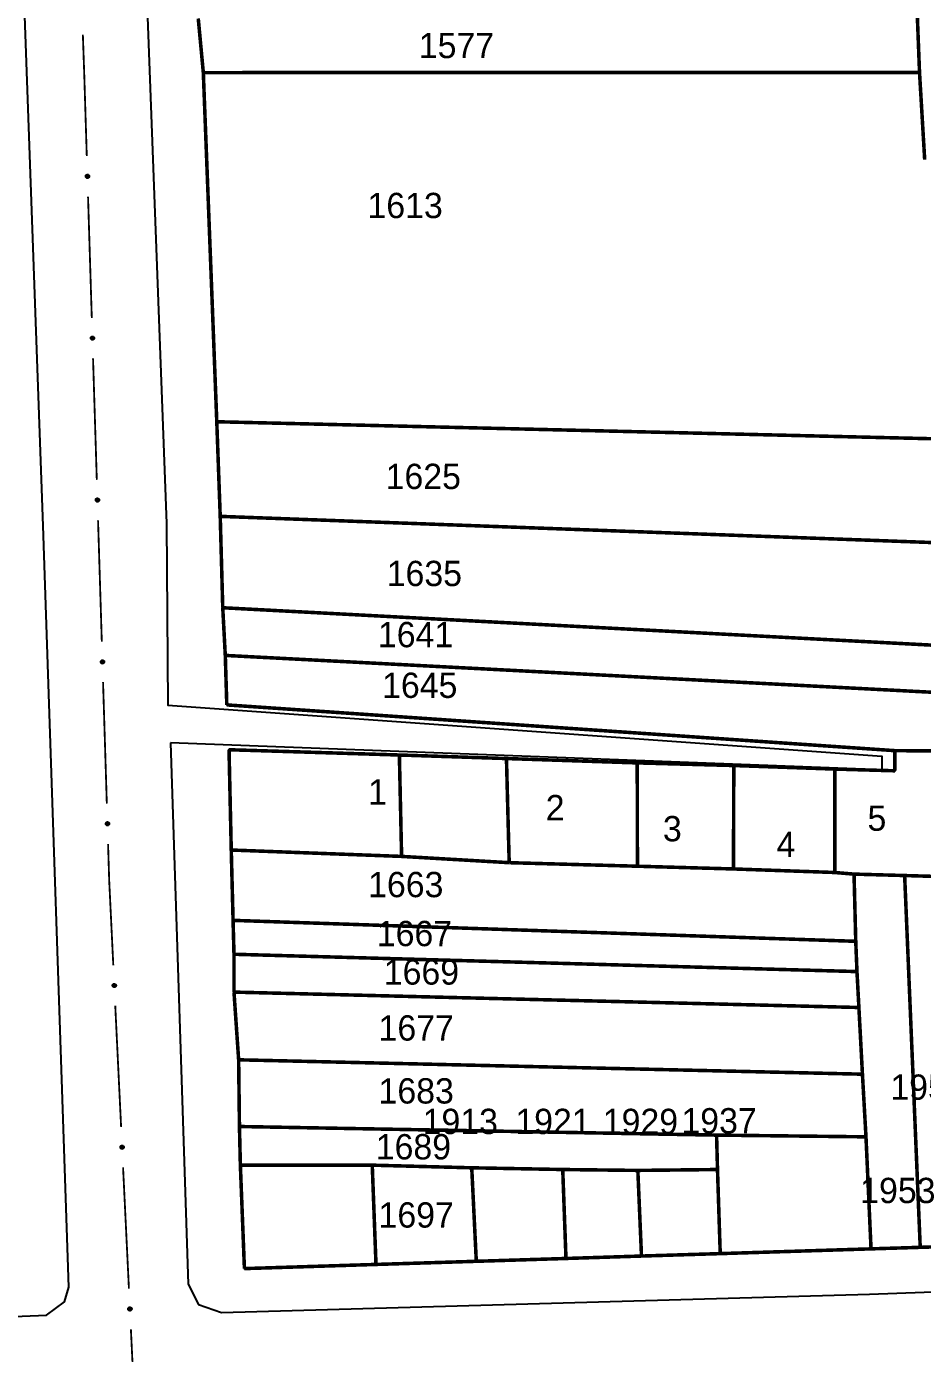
# Model space of a CAD drawing. Extents: x 202481 to 204056, y 4838981 to 4840330.
# Drawn here: x 202750.9 to 202839.5, y 4839175.8 to 4839306.9 of the extents above; entities that cross this region are included whole.
import ezdxf
from ezdxf.enums import TextEntityAlignment as Align

# ---------------------------------------------------------------- set-up
doc = ezdxf.new("R2010")
doc.units = 0
doc.header["$LTSCALE"] = 1.5
doc.header["$MEASUREMENT"] = 0
for name, color, linetype in [('CD_MALHA_LOTES', 7, 'CONTINUOUS'), ('RU-QUADRA', 210, 'CONTINUOUS'), ('SV-EIXO-RUA-PAV', 20, 'CONTINUOUS'), ('SV-RUA-PAVIM', 7, 'CONTINUOUS'), ('Th_NmrPort', 1, 'CONTINUOUS')]:
    doc.layers.add(name, color=color, linetype=linetype)

msp = doc.modelspace()

# ---------------------------------------------------------------- linework, layer by layer
at = {"layer": 'CD_MALHA_LOTES', "linetype": 'Continuous', "const_width": 0.35, "flags": 128}
for points in [[(202768.4, 4839302.32), (202767.9, 4839307.67)], [(202839.16, 4839302.33), (202838.94, 4839307.99)], [(202768.4, 4839302.32), (202839.16, 4839302.33)], [(202769.73, 4839267.82), (202768.4, 4839302.32)], [(202839.67, 4839293.72), (202839.16, 4839302.33)], [(202770.07, 4839258.47), (202769.73, 4839267.82)], [(202769.73, 4839267.82), (202840.47, 4839266.14)], [(202770.32, 4839249.44), (202770.07, 4839258.47)], [(202770.07, 4839258.47), (202841.05, 4839255.86)], [(202770.57, 4839244.73), (202770.32, 4839249.44)], [(202770.32, 4839249.44), (202841.64, 4839245.68)], [(202770.72, 4839239.84), (202770.57, 4839244.73)], [(202770.57, 4839244.73), (202841.93, 4839241.01)], [(202836.73, 4839235.32), (202770.72, 4839239.84)], [(202771.16, 4839225.5), (202770.94, 4839235.41)], [(202770.94, 4839235.41), (202787.77, 4839234.89)], [(202787.99, 4839224.87), (202787.77, 4839234.89)], [(202787.77, 4839234.89), (202798.35, 4839234.54)], [(202836.73, 4839233.33), (202836.73, 4839235.32)], [(202836.73, 4839235.32), (202842.54, 4839235.28)], [(202798.62, 4839224.25), (202798.35, 4839234.54)], [(202798.35, 4839234.54), (202811.27, 4839234.11)], [(202811.29, 4839223.9), (202811.27, 4839234.11)], [(202811.27, 4839234.11), (202820.81, 4839233.85)], [(202820.78, 4839223.63), (202820.81, 4839233.85)], [(202820.81, 4839233.85), (202830.79, 4839233.5)], [(202830.79, 4839223.28), (202830.79, 4839233.5)], [(202830.79, 4839233.5), (202836.73, 4839233.33)], [(202771.34, 4839218.55), (202771.16, 4839225.5)], [(202771.16, 4839225.5), (202787.99, 4839224.87)], [(202798.62, 4839224.25), (202787.99, 4839224.87)], [(202811.29, 4839223.9), (202798.62, 4839224.25)], [(202820.78, 4839223.63), (202811.29, 4839223.9)], [(202830.79, 4839223.28), (202820.78, 4839223.63)], [(202832.69, 4839223.12), (202830.79, 4839223.28)], [(202832.69, 4839223.12), (202837.69, 4839222.98)], [(202832.86, 4839216.48), (202832.69, 4839223.12)], [(202837.69, 4839222.98), (202842.8, 4839222.83)], [(202839.23, 4839186.24), (202837.69, 4839222.98)], [(202771.43, 4839215.2), (202771.34, 4839218.55)], [(202771.34, 4839218.55), (202832.86, 4839216.48)], [(202832.98, 4839213.49), (202832.86, 4839216.48)], [(202771.43, 4839211.46), (202771.43, 4839215.2)], [(202771.43, 4839215.2), (202832.98, 4839213.49)], [(202833.17, 4839209.94), (202832.98, 4839213.49)], [(202771.89, 4839204.77), (202771.43, 4839211.46)], [(202833.17, 4839209.94), (202771.43, 4839211.46)], [(202833.52, 4839203.35), (202833.17, 4839209.94)], [(202771.97, 4839198.18), (202771.89, 4839204.77)], [(202771.89, 4839204.77), (202833.52, 4839203.35)], [(202833.87, 4839197.16), (202833.52, 4839203.35)], [(202772.06, 4839194.36), (202771.97, 4839198.18)], [(202771.97, 4839198.18), (202819.11, 4839197.33)], [(202819.11, 4839197.33), (202833.87, 4839197.16)], [(202819.2, 4839193.93), (202819.11, 4839197.33)], [(202834.37, 4839186.09), (202833.87, 4839197.16)], [(202772.06, 4839194.36), (202785.09, 4839194.36)], [(202772.46, 4839184.14), (202772.06, 4839194.36)], [(202785.09, 4839194.36), (202794.92, 4839194.1)], [(202785.46, 4839184.55), (202785.09, 4839194.36)], [(202794.92, 4839194.1), (202803.91, 4839193.93)], [(202795.37, 4839184.86), (202794.92, 4839194.1)], [(202803.91, 4839193.93), (202811.33, 4839193.84)], [(202804.23, 4839185.14), (202803.91, 4839193.93)], [(202811.33, 4839193.84), (202819.2, 4839193.93)], [(202811.69, 4839185.38), (202811.33, 4839193.84)], [(202819.47, 4839185.62), (202819.2, 4839193.93)], [(202839.23, 4839186.24), (202834.37, 4839186.09)], [(202844.21, 4839186.4), (202839.23, 4839186.24)], [(202804.23, 4839185.14), (202795.37, 4839184.86)], [(202811.69, 4839185.38), (202804.23, 4839185.14)], [(202819.47, 4839185.62), (202811.69, 4839185.38)], [(202834.37, 4839186.09), (202819.47, 4839185.62)], [(202785.46, 4839184.55), (202772.46, 4839184.14)], [(202795.37, 4839184.86), (202785.46, 4839184.55)]]:
    msp.add_lwpolyline(points, dxfattribs=at)
at = {"layer": 'RU-QUADRA', "linetype": 'Continuous', "const_width": 0.18, "flags": 128}
msp.add_lwpolyline([(202844.21, 4839186.4), (202839.23, 4839186.24), (202834.37, 4839186.09), (202819.47, 4839185.62), (202811.69, 4839185.38), (202804.23, 4839185.14), (202795.37, 4839184.86), (202785.46, 4839184.55), (202772.46, 4839184.14), (202772.06, 4839194.36), (202771.97, 4839198.18), (202771.89, 4839204.77), (202771.43, 4839211.46), (202771.43, 4839215.2), (202771.34, 4839218.55), (202771.16, 4839225.5), (202770.94, 4839235.41), (202787.77, 4839234.89), (202798.35, 4839234.54), (202811.27, 4839234.11), (202820.81, 4839233.85), (202830.79, 4839233.5), (202836.73, 4839233.33), (202836.73, 4839235.32), (202770.72, 4839239.84), (202770.57, 4839244.73), (202770.32, 4839249.44), (202770.07, 4839258.47), (202769.73, 4839267.82), (202768.4, 4839302.32), (202767.9, 4839307.67)], dxfattribs=at)
at = {"layer": 'SV-EIXO-RUA-PAV', "const_width": 0.18}
for points in [[(202756.499984, 4839306.059518), (202756.639236, 4839302.061942)], [(202756.639236, 4839302.061942), (202756.64, 4839302.04)], [(202756.64, 4839302.04), (202756.886688, 4839294.065771)], [(202757.010371, 4839290.067683), (202757.381421, 4839278.073421)], [(202757.505104, 4839274.075334), (202757.876154, 4839262.081072)], [(202757.999837, 4839258.082984), (202758.370887, 4839246.088722)], [(202758.49457, 4839242.090635), (202758.86562, 4839230.096373)], [(202758.989304, 4839226.098286), (202759.082066, 4839223.09972)], [(202759.082066, 4839223.09972), (202759.1, 4839222.52)], [(202759.1, 4839222.52), (202759.506385, 4839214.10981)], [(202759.699442, 4839210.114472), (202760.278613, 4839198.128456)], [(202760.47167, 4839194.133118), (202761.050841, 4839182.147103)], [(202761.243898, 4839178.151764), (202761.533484, 4839172.158757)]]:
    msp.add_lwpolyline(points, dxfattribs=at)
at = {"layer": 'SV-EIXO-RUA-PAV'}
for points in [[(202757.054114, 4839292.213742), (202757.090222, 4839292.180753), (202757.114508, 4839292.145017), (202757.126186, 4839292.109381), (202757.128294, 4839292.0752), (202757.126512, 4839292.039988), (202757.116883, 4839292.004883), (202757.097565, 4839291.968289), (202757.064726, 4839291.931836), (202757.026483, 4839291.909363), (202756.992158, 4839291.896045), (202756.956643, 4839291.891795), (202756.922465, 4839291.894099), (202756.886331, 4839291.905307), (202756.849437, 4839291.925246), (202756.813582, 4839291.959153), (202756.790012, 4839291.994351), (202756.779622, 4839292.029117), (202756.775575, 4839292.064849), (202756.777825, 4839292.100775), (202756.787476, 4839292.13518), (202756.807618, 4839292.172291), (202756.841554, 4839292.207237), (202756.876391, 4839292.231145), (202756.911002, 4839292.242021), (202756.94627, 4839292.245213), (202756.981609, 4839292.243855), (202757.0173, 4839292.235645), (202757.054114, 4839292.213742)], [(202757.548848, 4839276.221393), (202757.584955, 4839276.188404), (202757.609242, 4839276.152668), (202757.620919, 4839276.117032), (202757.623027, 4839276.08285), (202757.621245, 4839276.047639), (202757.611616, 4839276.012534), (202757.592298, 4839275.975939), (202757.559459, 4839275.939486), (202757.521216, 4839275.917013), (202757.486891, 4839275.903695), (202757.451376, 4839275.899445), (202757.417198, 4839275.90175), (202757.381064, 4839275.912958), (202757.34417, 4839275.932896), (202757.308315, 4839275.966804), (202757.284745, 4839276.002002), (202757.274355, 4839276.036767), (202757.270308, 4839276.072499), (202757.272559, 4839276.108426), (202757.282209, 4839276.142831), (202757.302351, 4839276.179941), (202757.336287, 4839276.214887), (202757.371125, 4839276.238796), (202757.405735, 4839276.249671), (202757.441003, 4839276.252863), (202757.476342, 4839276.251506), (202757.512033, 4839276.243295), (202757.548848, 4839276.221393)], [(202758.043581, 4839260.229044), (202758.079688, 4839260.196054), (202758.103975, 4839260.160318), (202758.115652, 4839260.124682), (202758.11776, 4839260.090501), (202758.115978, 4839260.055289), (202758.106349, 4839260.020185), (202758.087031, 4839259.98359), (202758.054193, 4839259.947137), (202758.015949, 4839259.924664), (202757.981625, 4839259.911346), (202757.946109, 4839259.907096), (202757.911931, 4839259.9094), (202757.875798, 4839259.920608), (202757.838903, 4839259.940547), (202757.803048, 4839259.974454), (202757.779478, 4839260.009652), (202757.769088, 4839260.044418), (202757.765042, 4839260.08015), (202757.767292, 4839260.116077), (202757.776942, 4839260.150481), (202757.797085, 4839260.187592), (202757.83102, 4839260.222538), (202757.865858, 4839260.246447), (202757.900468, 4839260.257322), (202757.935736, 4839260.260514), (202757.971075, 4839260.259156), (202758.006766, 4839260.250946), (202758.043581, 4839260.229044)], [(202758.538314, 4839244.236694), (202758.574421, 4839244.203705), (202758.598708, 4839244.167969), (202758.610385, 4839244.132333), (202758.612493, 4839244.098152), (202758.610711, 4839244.06294), (202758.601082, 4839244.027835), (202758.581764, 4839243.99124), (202758.548926, 4839243.954788), (202758.510682, 4839243.932314), (202758.476358, 4839243.918997), (202758.440842, 4839243.914746), (202758.406665, 4839243.917051), (202758.370531, 4839243.928259), (202758.333637, 4839243.948198), (202758.297781, 4839243.982105), (202758.274211, 4839244.017303), (202758.263821, 4839244.052068), (202758.259775, 4839244.0878), (202758.262025, 4839244.123727), (202758.271676, 4839244.158132), (202758.291818, 4839244.195243), (202758.325753, 4839244.230189), (202758.360591, 4839244.254097), (202758.395201, 4839244.264973), (202758.430469, 4839244.268165), (202758.465808, 4839244.266807), (202758.501499, 4839244.258596), (202758.538314, 4839244.236694)], [(202759.033047, 4839228.244345), (202759.069154, 4839228.211356), (202759.093441, 4839228.175619), (202759.105118, 4839228.139983), (202759.107226, 4839228.105802), (202759.105444, 4839228.07059), (202759.095815, 4839228.035486), (202759.076497, 4839227.998891), (202759.043659, 4839227.962438), (202759.005416, 4839227.939965), (202758.971091, 4839227.926647), (202758.935575, 4839227.922397), (202758.901398, 4839227.924701), (202758.865264, 4839227.935909), (202758.82837, 4839227.955848), (202758.792514, 4839227.989756), (202758.768945, 4839228.024954), (202758.758555, 4839228.059719), (202758.754508, 4839228.095451), (202758.756758, 4839228.131378), (202758.766409, 4839228.165783), (202758.786551, 4839228.202893), (202758.820487, 4839228.237839), (202758.855324, 4839228.261748), (202758.889934, 4839228.272623), (202758.925202, 4839228.275815), (202758.960541, 4839228.274457), (202758.996232, 4839228.266247), (202759.033047, 4839228.244345)], [(202759.705931, 4839212.260967), (202759.742606, 4839212.228609), (202759.767509, 4839212.1933), (202759.779803, 4839212.157872), (202759.782504, 4839212.123733), (202759.781333, 4839212.088495), (202759.772315, 4839212.053229), (202759.753635, 4839212.016304), (202759.721434, 4839211.979287), (202759.683587, 4839211.956153), (202759.649499, 4839211.942242), (202759.614062, 4839211.937376), (202759.57985, 4839211.939087), (202759.543527, 4839211.949666), (202759.506292, 4839211.968961), (202759.469853, 4839212.002241), (202759.445676, 4839212.037025), (202759.434685, 4839212.071605), (202759.430018, 4839212.107261), (202759.431644, 4839212.143221), (202759.440697, 4839212.177789), (202759.460192, 4839212.215243), (202759.493516, 4839212.250773), (202759.527933, 4839212.275283), (202759.562349, 4839212.286757), (202759.597557, 4839212.290561), (202759.632914, 4839212.289816), (202759.668742, 4839212.282227), (202759.705931, 4839212.260967)], [(202760.478159, 4839196.279613), (202760.514834, 4839196.247256), (202760.539737, 4839196.211946), (202760.552031, 4839196.176519), (202760.554732, 4839196.142379), (202760.553561, 4839196.107142), (202760.544543, 4839196.071875), (202760.525863, 4839196.034951), (202760.493662, 4839195.997933), (202760.455815, 4839195.9748), (202760.421727, 4839195.960888), (202760.38629, 4839195.956022), (202760.352078, 4839195.957733), (202760.315755, 4839195.968312), (202760.27852, 4839195.987608), (202760.242081, 4839196.020888), (202760.217904, 4839196.055671), (202760.206913, 4839196.090251), (202760.202246, 4839196.125907), (202760.203873, 4839196.161868), (202760.212925, 4839196.196435), (202760.23242, 4839196.23389), (202760.265744, 4839196.269419), (202760.300161, 4839196.293929), (202760.334577, 4839196.305403), (202760.369785, 4839196.309207), (202760.405142, 4839196.308463), (202760.44097, 4839196.300873), (202760.478159, 4839196.279613)], [(202761.250387, 4839180.29826), (202761.287062, 4839180.265902), (202761.311965, 4839180.230593), (202761.324259, 4839180.195165), (202761.32696, 4839180.161025), (202761.325789, 4839180.125788), (202761.316771, 4839180.090522), (202761.298091, 4839180.053597), (202761.26589, 4839180.01658), (202761.228043, 4839179.993446), (202761.193955, 4839179.979535), (202761.158518, 4839179.974669), (202761.124306, 4839179.976379), (202761.087983, 4839179.986959), (202761.050748, 4839180.006254), (202761.014309, 4839180.039534), (202760.990132, 4839180.074318), (202760.979141, 4839180.108897), (202760.974474, 4839180.144554), (202760.976101, 4839180.180514), (202760.985153, 4839180.215081), (202761.004648, 4839180.252536), (202761.037972, 4839180.288066), (202761.072389, 4839180.312575), (202761.106805, 4839180.32405), (202761.142013, 4839180.327854), (202761.17737, 4839180.327109), (202761.213198, 4839180.31952), (202761.250387, 4839180.29826)]]:
    msp.add_lwpolyline(points, close=True, dxfattribs=at)
for points in [[(202756.777825, 4839292.100775), (202756.790012, 4839291.994351)], [(202756.78342, 4839292.11366), (202756.801109, 4839291.98315)], [(202756.787476, 4839292.13518), (202756.813582, 4839291.959153)], [(202756.800096, 4839292.148305), (202756.830805, 4839291.949939)], [(202756.807618, 4839292.172291), (202756.849437, 4839291.925246)], [(202756.826234, 4839292.185973), (202756.867279, 4839291.918303)], [(202756.841554, 4839292.207237), (202756.886331, 4839291.905307)], [(202756.858039, 4839292.216991), (202756.903203, 4839291.904398)], [(202756.876391, 4839292.231145), (202756.922465, 4839291.894099)], [(202756.893035, 4839292.23309), (202756.938959, 4839291.895948)], [(202756.911002, 4839292.242021), (202756.956643, 4839291.891795)], [(202756.928285, 4839292.241007), (202756.971734, 4839291.895596)], [(202756.94627, 4839292.245213), (202756.992158, 4839291.896045)], [(202756.965151, 4839292.240782), (202757.010949, 4839291.907731)], [(202756.981609, 4839292.243855), (202757.026483, 4839291.909363)], [(202756.999459, 4839292.235018), (202757.045903, 4839291.925194)], [(202757.0173, 4839292.235645), (202757.064726, 4839291.931836)], [(202757.033936, 4839292.223798), (202757.079156, 4839291.953527)], [(202757.054114, 4839292.213742), (202757.097565, 4839291.968289)], [(202757.073052, 4839292.194974), (202757.106574, 4839291.993965)], [(202757.090222, 4839292.180753), (202757.116883, 4839292.004883)], [(202757.104154, 4839292.160441), (202757.120437, 4839292.031253)], [(202757.114508, 4839292.145017), (202757.126512, 4839292.039988)], [(202757.272559, 4839276.108426), (202757.284745, 4839276.002002)], [(202757.278153, 4839276.12131), (202757.295843, 4839275.990801)], [(202757.282209, 4839276.142831), (202757.308315, 4839275.966804)], [(202757.294829, 4839276.155955), (202757.325539, 4839275.95759)], [(202757.302351, 4839276.179941), (202757.34417, 4839275.932896)], [(202757.320967, 4839276.193624), (202757.362012, 4839275.925954)], [(202757.336287, 4839276.214887), (202757.381064, 4839275.912958)], [(202757.352772, 4839276.224641), (202757.397937, 4839275.912048)], [(202757.371125, 4839276.238796), (202757.417198, 4839275.90175)], [(202757.387768, 4839276.240741), (202757.433693, 4839275.903598)], [(202757.405735, 4839276.249671), (202757.451376, 4839275.899445)], [(202757.423018, 4839276.248657), (202757.466468, 4839275.903247)], [(202757.441003, 4839276.252863), (202757.486891, 4839275.903695)], [(202757.459885, 4839276.248433), (202757.505682, 4839275.915382)], [(202757.476342, 4839276.251506), (202757.521216, 4839275.917013)], [(202757.494192, 4839276.242668), (202757.540637, 4839275.932845)], [(202757.512033, 4839276.243295), (202757.559459, 4839275.939486)], [(202757.528669, 4839276.231448), (202757.573889, 4839275.961177)], [(202757.548848, 4839276.221393), (202757.592298, 4839275.975939)], [(202757.567785, 4839276.202624), (202757.601307, 4839276.001615)], [(202757.584955, 4839276.188404), (202757.611616, 4839276.012534)], [(202757.598887, 4839276.168092), (202757.615171, 4839276.038904)], [(202757.609242, 4839276.152668), (202757.621245, 4839276.047639)], [(202757.767292, 4839260.116077), (202757.779478, 4839260.009652)], [(202757.772887, 4839260.128961), (202757.790576, 4839259.998451)], [(202757.776942, 4839260.150481), (202757.803048, 4839259.974454)], [(202757.789562, 4839260.163606), (202757.820272, 4839259.96524)], [(202757.797085, 4839260.187592), (202757.838903, 4839259.940547)], [(202757.8157, 4839260.201274), (202757.856745, 4839259.933605)], [(202757.83102, 4839260.222538), (202757.875798, 4839259.920608)], [(202757.847505, 4839260.232292), (202757.89267, 4839259.919699)], [(202757.865858, 4839260.246447), (202757.911931, 4839259.9094)], [(202757.882501, 4839260.248392), (202757.928426, 4839259.911249)], [(202757.900468, 4839260.257322), (202757.946109, 4839259.907096)], [(202757.917751, 4839260.256308), (202757.961201, 4839259.910898)], [(202757.935736, 4839260.260514), (202757.981625, 4839259.911346)], [(202757.954618, 4839260.256083), (202758.000415, 4839259.923032)], [(202757.971075, 4839260.259156), (202758.015949, 4839259.924664)], [(202757.988925, 4839260.250319), (202758.03537, 4839259.940496)], [(202758.006766, 4839260.250946), (202758.054193, 4839259.947137)], [(202758.023402, 4839260.239099), (202758.068623, 4839259.968828)], [(202758.043581, 4839260.229044), (202758.087031, 4839259.98359)], [(202758.062518, 4839260.210275), (202758.09604, 4839260.009266)], [(202758.079688, 4839260.196054), (202758.106349, 4839260.020185)], [(202758.093621, 4839260.175743), (202758.109904, 4839260.046555)], [(202758.103975, 4839260.160318), (202758.115978, 4839260.055289)], [(202758.262025, 4839244.123727), (202758.274211, 4839244.017303)], [(202758.26762, 4839244.136611), (202758.285309, 4839244.006102)], [(202758.271676, 4839244.158132), (202758.297781, 4839243.982105)], [(202758.284295, 4839244.171257), (202758.315005, 4839243.972891)], [(202758.291818, 4839244.195243), (202758.333637, 4839243.948198)], [(202758.310433, 4839244.208925), (202758.351478, 4839243.941255)], [(202758.325753, 4839244.230189), (202758.370531, 4839243.928259)], [(202758.342238, 4839244.239943), (202758.387403, 4839243.92735)], [(202758.360591, 4839244.254097), (202758.406665, 4839243.917051)], [(202758.377235, 4839244.256042), (202758.423159, 4839243.9189)], [(202758.395201, 4839244.264973), (202758.440842, 4839243.914746)], [(202758.412484, 4839244.263959), (202758.455934, 4839243.918548)], [(202758.430469, 4839244.268165), (202758.476358, 4839243.918997)], [(202758.449351, 4839244.263734), (202758.495149, 4839243.930683)], [(202758.465808, 4839244.266807), (202758.510682, 4839243.932314)], [(202758.483659, 4839244.257969), (202758.530103, 4839243.948146)], [(202758.501499, 4839244.258596), (202758.548926, 4839243.954788)], [(202758.518135, 4839244.246749), (202758.563356, 4839243.976478)], [(202758.538314, 4839244.236694), (202758.581764, 4839243.99124)], [(202758.557252, 4839244.217926), (202758.590773, 4839244.016917)], [(202758.574421, 4839244.203705), (202758.601082, 4839244.027835)], [(202758.588354, 4839244.183393), (202758.604637, 4839244.054205)], [(202758.598708, 4839244.167969), (202758.610711, 4839244.06294)], [(202758.756758, 4839228.131378), (202758.768945, 4839228.024954)], [(202758.762353, 4839228.144262), (202758.780042, 4839228.013752)], [(202758.766409, 4839228.165783), (202758.792514, 4839227.989756)], [(202758.779028, 4839228.178907), (202758.809738, 4839227.980542)], [(202758.786551, 4839228.202893), (202758.82837, 4839227.955848)], [(202758.805167, 4839228.216576), (202758.846211, 4839227.948906)], [(202758.820487, 4839228.237839), (202758.865264, 4839227.935909)], [(202758.836971, 4839228.247593), (202758.882136, 4839227.935)], [(202758.855324, 4839228.261748), (202758.901398, 4839227.924701)], [(202758.871968, 4839228.263693), (202758.917892, 4839227.92655)], [(202758.889934, 4839228.272623), (202758.935575, 4839227.922397)], [(202758.907217, 4839228.271609), (202758.950667, 4839227.926199)], [(202758.925202, 4839228.275815), (202758.971091, 4839227.926647)], [(202758.944084, 4839228.271385), (202758.989882, 4839227.938333)], [(202758.960541, 4839228.274457), (202759.005416, 4839227.939965)], [(202758.978392, 4839228.26562), (202759.024836, 4839227.955797)], [(202758.996232, 4839228.266247), (202759.043659, 4839227.962438)], [(202759.012868, 4839228.2544), (202759.058089, 4839227.984129)], [(202759.033047, 4839228.244345), (202759.076497, 4839227.998891)], [(202759.051985, 4839228.225576), (202759.085507, 4839228.024567)], [(202759.069154, 4839228.211356), (202759.095815, 4839228.035486)], [(202759.083087, 4839228.191044), (202759.09937, 4839228.061856)], [(202759.093441, 4839228.175619), (202759.105444, 4839228.07059)], [(202759.431644, 4839212.143221), (202759.445676, 4839212.037025)], [(202759.437015, 4839212.156201), (202759.456966, 4839212.026018)], [(202759.440697, 4839212.177789), (202759.469853, 4839212.002241)], [(202759.453087, 4839212.19113), (202759.487235, 4839211.993328)], [(202759.460192, 4839212.215243), (202759.506292, 4839211.968961)], [(202759.478567, 4839212.229247), (202759.524251, 4839211.96233)], [(202759.493516, 4839212.250773), (202759.543527, 4839211.949666)], [(202759.509829, 4839212.260812), (202759.560412, 4839211.94905)], [(202759.527933, 4839212.275283), (202759.57985, 4839211.939087)], [(202759.54454, 4839212.277516), (202759.596309, 4839211.941221)], [(202759.562349, 4839212.286757), (202759.614062, 4839211.937376)], [(202759.579647, 4839212.286043), (202759.629085, 4839211.941439)], [(202759.597557, 4839212.290561), (202759.649499, 4839211.942242)], [(202759.616512, 4839212.286458), (202759.668084, 4839211.954252)], [(202759.632914, 4839212.289816), (202759.683587, 4839211.956153)], [(202759.650915, 4839212.28129), (202759.70273, 4839211.97232)], [(202759.668742, 4839212.282227), (202759.721434, 4839211.979287)], [(202759.685581, 4839212.27067), (202759.735486, 4839212.001225)], [(202759.705931, 4839212.260967), (202759.753635, 4839212.016304)], [(202759.725192, 4839212.24253), (202759.762197, 4839212.042133)], [(202759.742606, 4839212.228609), (202759.772315, 4839212.053229)], [(202759.756889, 4839212.208542), (202759.775412, 4839212.079657)], [(202759.767509, 4839212.1933), (202759.781333, 4839212.088495)], [(202760.203873, 4839196.161868), (202760.217904, 4839196.055671)], [(202760.209243, 4839196.174847), (202760.229195, 4839196.044664)], [(202760.212925, 4839196.196435), (202760.242081, 4839196.020888)], [(202760.225315, 4839196.209777), (202760.259463, 4839196.011974)], [(202760.23242, 4839196.23389), (202760.27852, 4839195.987608)], [(202760.250795, 4839196.247893), (202760.296479, 4839195.980976)], [(202760.265744, 4839196.269419), (202760.315755, 4839195.968312)], [(202760.282057, 4839196.279458), (202760.33264, 4839195.967696)], [(202760.300161, 4839196.293929), (202760.352078, 4839195.957733)], [(202760.316768, 4839196.296163), (202760.368537, 4839195.959868)], [(202760.334577, 4839196.305403), (202760.38629, 4839195.956022)], [(202760.351875, 4839196.30469), (202760.401314, 4839195.960085)], [(202760.369785, 4839196.309207), (202760.421727, 4839195.960888)], [(202760.38874, 4839196.305105), (202760.440312, 4839195.972899)], [(202760.405142, 4839196.308463), (202760.455815, 4839195.9748)], [(202760.423143, 4839196.299937), (202760.474958, 4839195.990966)], [(202760.44097, 4839196.300873), (202760.493662, 4839195.997933)], [(202760.457809, 4839196.289317), (202760.507714, 4839196.019871)], [(202760.478159, 4839196.279613), (202760.525863, 4839196.034951)], [(202760.49742, 4839196.261176), (202760.534425, 4839196.060779)], [(202760.514834, 4839196.247256), (202760.544543, 4839196.071875)], [(202760.529117, 4839196.227189), (202760.54764, 4839196.098303)], [(202760.539737, 4839196.211946), (202760.553561, 4839196.107142)], [(202760.976101, 4839180.180514), (202760.990132, 4839180.074318)], [(202760.981471, 4839180.193494), (202761.001423, 4839180.063311)], [(202760.985153, 4839180.215081), (202761.014309, 4839180.039534)], [(202760.997543, 4839180.228423), (202761.031691, 4839180.03062)], [(202761.004648, 4839180.252536), (202761.050748, 4839180.006254)], [(202761.023023, 4839180.266539), (202761.068707, 4839179.999622)], [(202761.037972, 4839180.288066), (202761.087983, 4839179.986959)], [(202761.054285, 4839180.298104), (202761.104868, 4839179.986342)], [(202761.072389, 4839180.312575), (202761.124306, 4839179.976379)], [(202761.088996, 4839180.314809), (202761.140765, 4839179.978514)], [(202761.106805, 4839180.32405), (202761.158518, 4839179.974669)], [(202761.124103, 4839180.323336), (202761.173542, 4839179.978732)], [(202761.142013, 4839180.327854), (202761.193955, 4839179.979535)], [(202761.160968, 4839180.323751), (202761.21254, 4839179.991545)], [(202761.17737, 4839180.327109), (202761.228043, 4839179.993446)], [(202761.195371, 4839180.318583), (202761.247186, 4839180.009613)], [(202761.213198, 4839180.31952), (202761.26589, 4839180.01658)], [(202761.230037, 4839180.307963), (202761.279942, 4839180.038518)], [(202761.250387, 4839180.29826), (202761.298091, 4839180.053597)], [(202761.269648, 4839180.279823), (202761.306654, 4839180.079426)], [(202761.287062, 4839180.265902), (202761.316771, 4839180.090522)], [(202761.301345, 4839180.245835), (202761.319868, 4839180.116949)], [(202761.311965, 4839180.230593), (202761.325789, 4839180.125788)]]:
    msp.add_lwpolyline(points, dxfattribs=at)
at = {"layer": 'SV-RUA-PAVIM', "linetype": 'Continuous'}
for points in [[(202922.41, 4839427.85, 11.66), (202919.34, 4839500.7, 11.13), (202917.96, 4839502.4, 11.16), (202915.29, 4839502.72, 11.17), (202866.75, 4839499, 10.66), (202778.93, 4839493.75, 10.68), (202761.15, 4839492.92, 10.69), (202758.15, 4839491.67, 10.69), (202755.56, 4839488.35, 10.69), (202757.67, 4839446.49, 10.77), (202764.77, 4839257.78, 12.4)], [(202765.15, 4839236.09, 12.37), (202766.91, 4839182.6, 12.2), (202767.92, 4839180.6, 12.17), (202770.2, 4839179.8, 12.12), (202834.23, 4839181.61, 12.42), (202929.52, 4839185.09, 12.3), (202930.79, 4839185.9, 12.3), (202931.44, 4839187.23, 12.3), (202929.12, 4839260.89, 12.26), (202925.33, 4839357.75, 11.91), (202924.41, 4839379.9, 11.91)], [(202764.77, 4839257.78, 12.37), (202764.88, 4839239.82, 12.37), (202835.42, 4839234.76, 12.37), (202835.42, 4839233.43, 12.37), (202765.15, 4839236.09, 12.37)]]:
    msp.add_polyline3d(points, dxfattribs=at)
msp.add_polyline3d([(202566.66, 4839254.04, 11.06), (202571.91, 4839175.18, 10.36), (202573.36, 4839172.93, 10.35), (202575.45, 4839171.92, 10.35), (202686.13, 4839176.82, 11.84), (202752.9, 4839179.53, 12.42), (202754.7, 4839180.85, 12.43), (202755.1, 4839182.31, 12.43), (202752.58, 4839257.55, 12.13), (202745.87, 4839443.52, 10.92), (202744.25, 4839489.1, 10.81), (202742.18, 4839491.28, 10.75), (202739.16, 4839491.37, 10.82), (202661.94, 4839486.54, 11.23), (202553.54, 4839479.68, 11.96), (202551.57, 4839478, 11.96), (202550.23, 4839474.62, 11.96), (202552.74, 4839432.18, 11.9)], close=True, dxfattribs=at)

# ---------------------------------------------------------------- texts
at = {"layer": 'Th_NmrPort', "color": 1}
for s, p in [('1577', (202789.693333, 4839305)), ('1613', (202784.62, 4839289.19)), ('1625', (202786.413333, 4839262.42)), ('1635', (202786.52, 4839252.83)), ('1641', (202785.65, 4839246.79)), ('1645', (202786.063333, 4839241.78)), ('1', (202784.683333, 4839231.24)), ('2', (202802.23, 4839229.69)), ('5', (202834.02, 4839228.65)), ('3', (202813.81, 4839227.61)), ('4', (202825.04, 4839226.06)), ('1663', (202784.683333, 4839222.09)), ('1667', (202785.543333, 4839217.25)), ('1669', (202786.233333, 4839213.45)), ('1677', (202785.713333, 4839207.92)), ('1683', (202785.713333, 4839201.7)), ('1957', (202836.28, 4839202.07)), ('1913', (202790.07, 4839198.683333)), ('1921', (202799.23, 4839198.683333)), ('1929', (202807.87, 4839198.683333)), ('1937', (202815.64, 4839198.746667)), ('1689', (202785.436667, 4839196.18)), ('1953', (202833.303333, 4839191.86)), ('1697', (202785.713333, 4839189.44))]:
    msp.add_text(s, height=2.5, dxfattribs=at).set_placement(p, align=Align.MIDDLE_LEFT)

doc.saveas('drawing.dxf')
